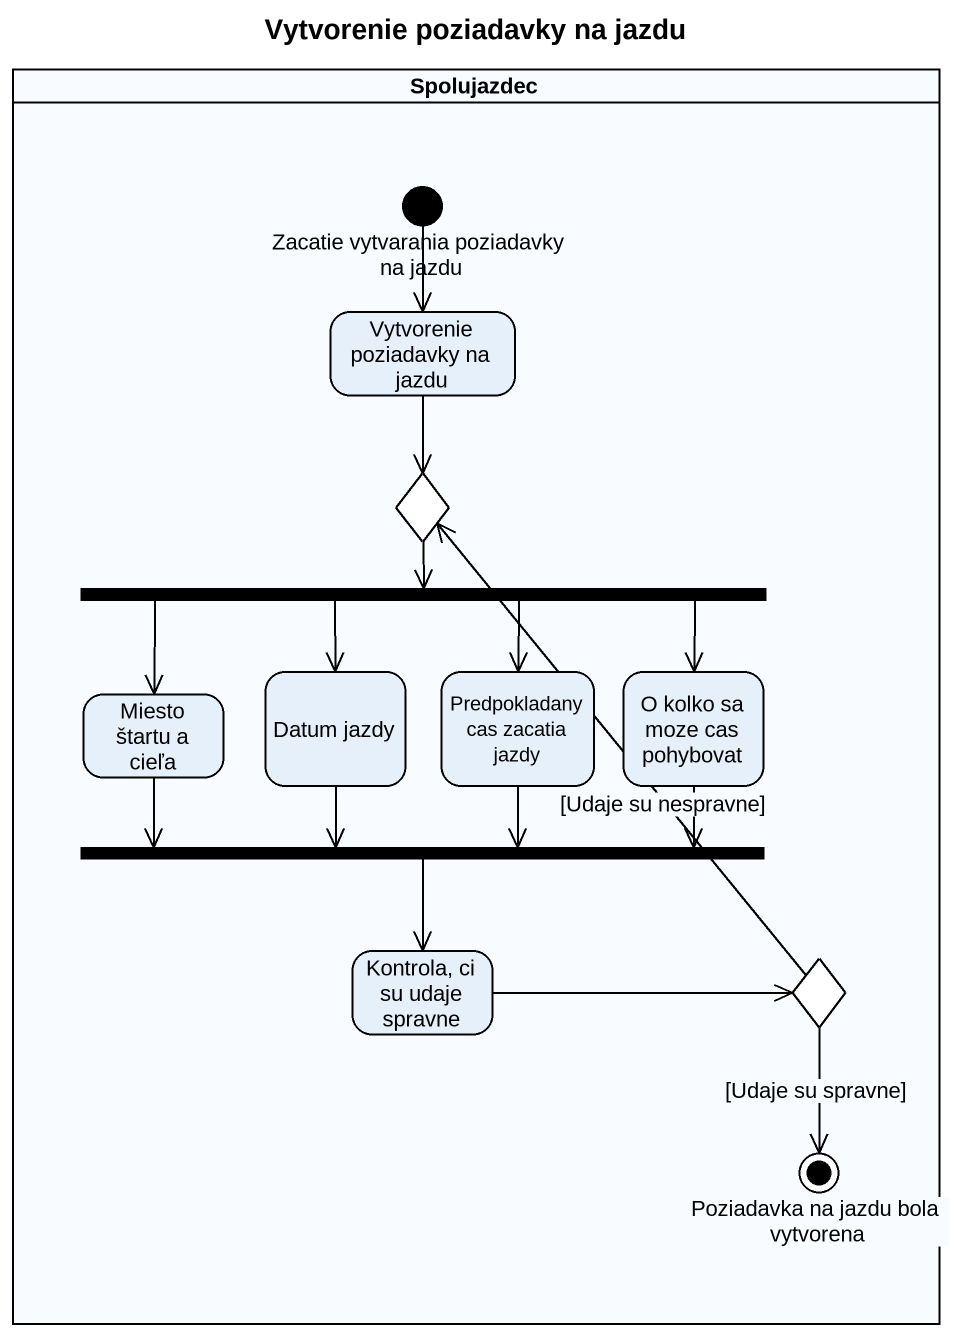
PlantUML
@startuml
title Vytvorenie poziadavky na jazdu
hide empty description
state Spolujazdec <<partition>> {
  state "Zacatie vytvarania poziadavky na jazdu" as Zacatie_vytvarania <<start>>
  state "Vytvorenie poziadavky na jazdu" as Vytvorenie_poziadavky_na
  state choice1 <<choice>>
  state fork1 <<fork>>
  state "Miesto štartu a cieľa" as Miesto_štartu_a_cieľa
  state "Datum jazdy" as Datum_jazdy
  state "Predpokladany cas zacatia jazdy" as Predpokladany_cas_zacatia
  state "O kolko sa moze cas pohybovat" as O_kolko_sa_moze_cas
  state fork2 <<join>>
  state "Kontrola, ci su udaje spravne" as Kontrola_ci_su_udaje_spravne
  state choice2 <<choice>>
  state "Poziadavka na jazdu bola vytvorena" as Poziadavka_na_jazdu_bola <<end>>
}
Zacatie_vytvarania --> Vytvorenie_poziadavky_na
Vytvorenie_poziadavky_na --> choice1
choice1 --> fork1
fork1 -left-> Miesto_štartu_a_cieľa
fork1 --> Datum_jazdy
fork1 --> Predpokladany_cas_zacatia
fork1 -right-> O_kolko_sa_moze_cas
Miesto_štartu_a_cieľa -right-> fork2
Datum_jazdy --> fork2
Predpokladany_cas_zacatia --> fork2
O_kolko_sa_moze_cas -left-> fork2
fork2 --> Kontrola_ci_su_udaje_spravne
Kontrola_ci_su_udaje_spravne -right-> choice2
choice2 -up-> choice1 : [Udaje su nespravne]
choice2 --> Poziadavka_na_jazdu_bola : [Udaje su spravne]
@enduml
